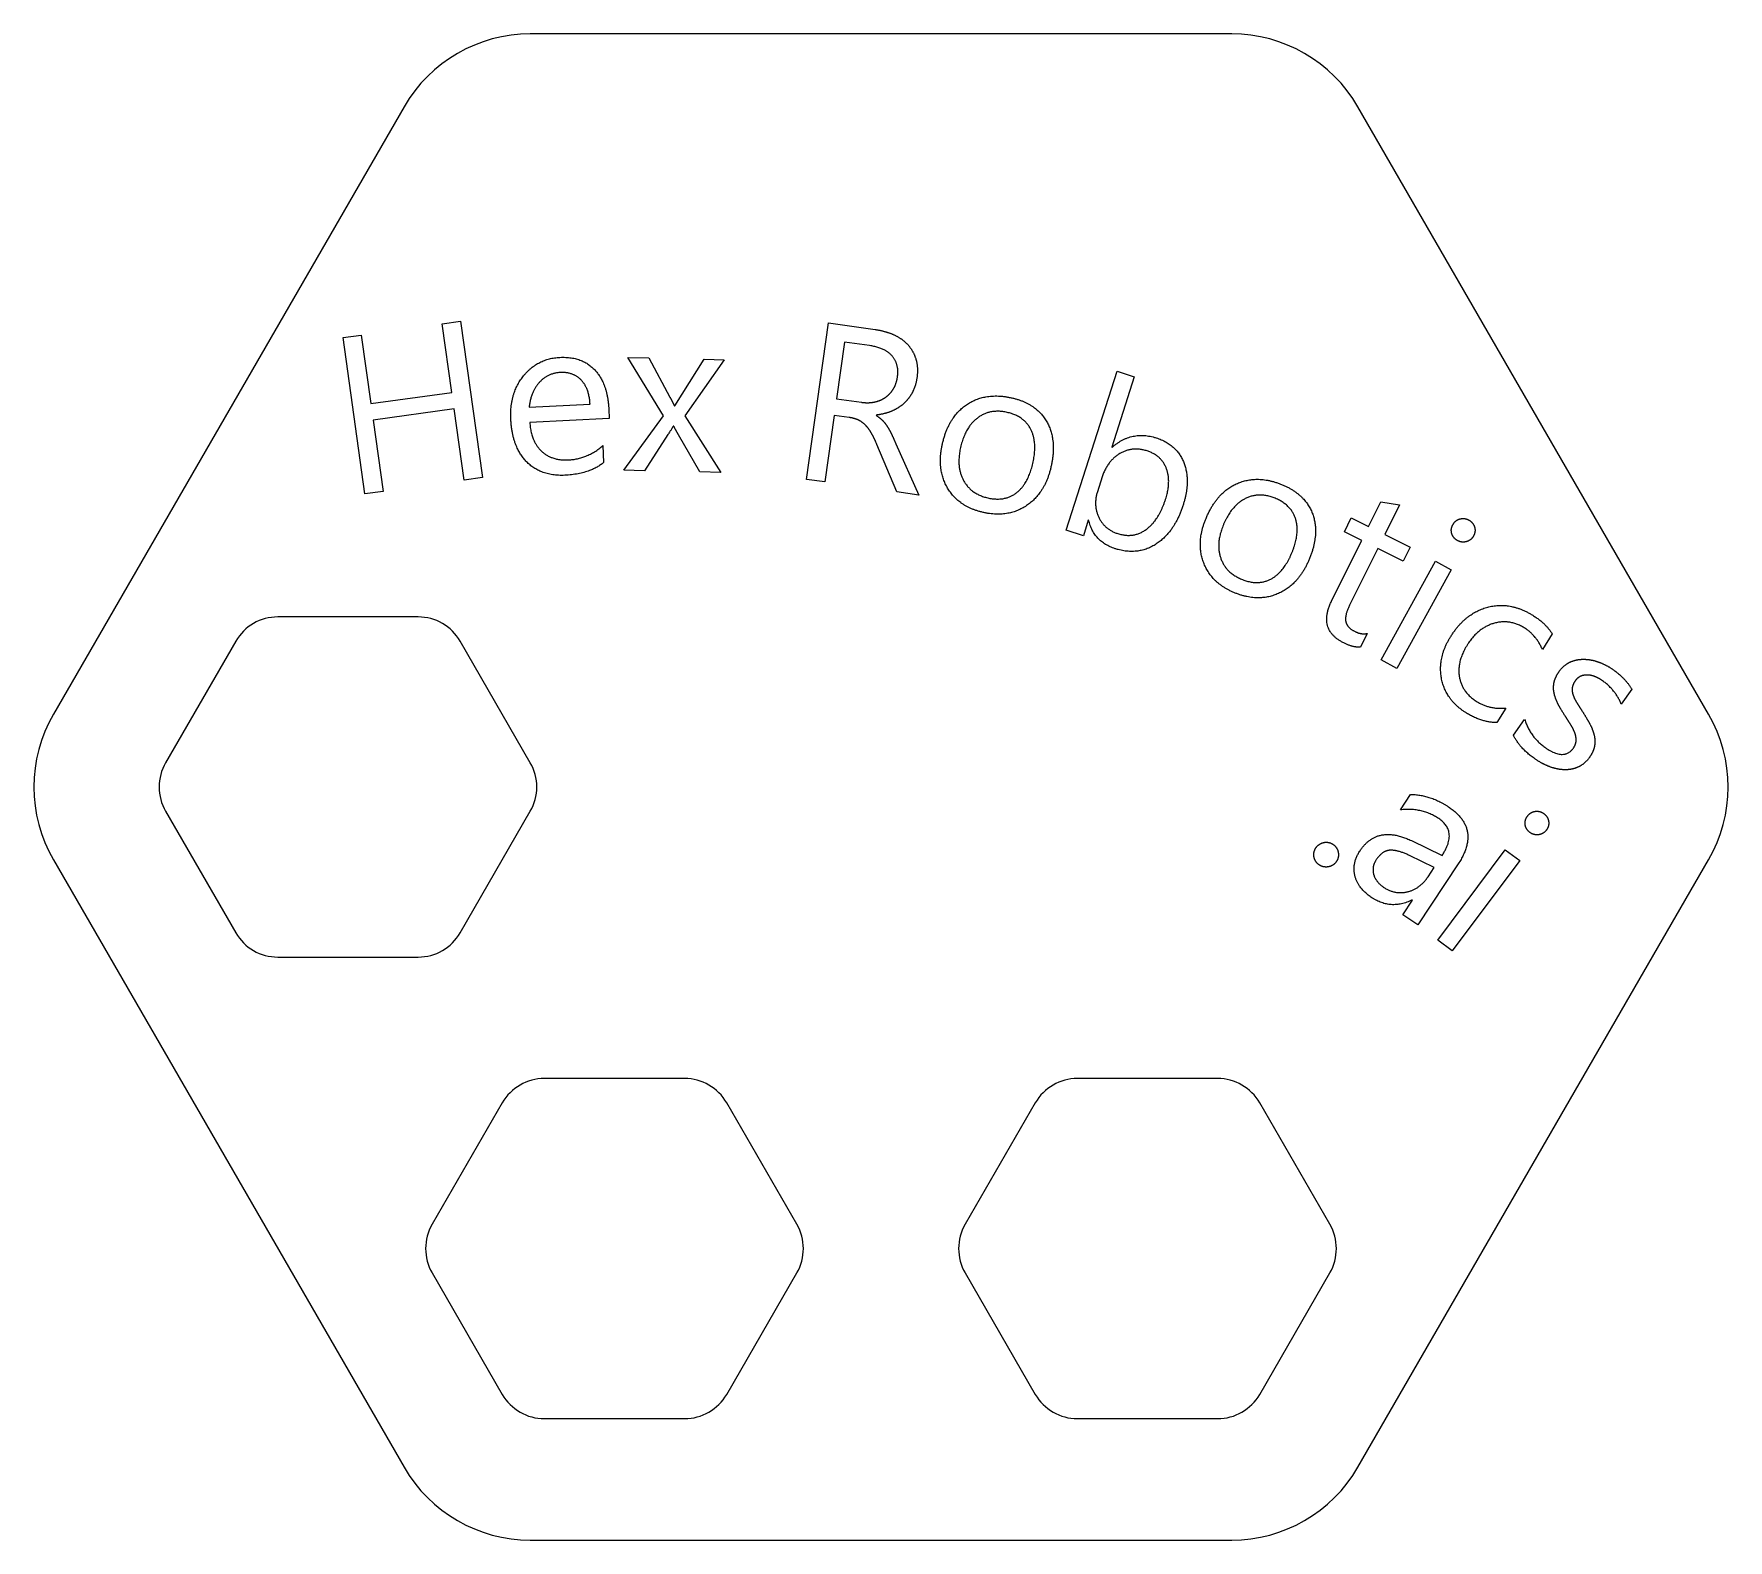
# Model space of a CAD drawing. Header units: millimetres. Extents: x -34.9 to 34.9, y -31 to 31.
import ezdxf

# ---------------------------------------------------------------- set-up
doc = ezdxf.new("R2010")
doc.units = ezdxf.units.MM
doc.layers.get('0').update_dxf_attribs({"linetype": 'CONTINUOUS'})

msp = doc.modelspace()

# ---------------------------------------------------------------- linework, layer by layer
for p, q in [((-18.059, 19.068), (-17.305, 19.173)), ((-17.666, 16.244), (-18.059, 19.068)), ((-17.305, 19.173), (-16.408, 12.735)), ((-3.06, 12.662), (-2.162, 19.1)), ((-2.162, 19.1), (-0.24, 18.831)), ((-22.144, 18.499), (-21.39, 18.604)), ((-21.248, 12.061), (-22.144, 18.499)), ((-21.39, 18.604), (-20.997, 15.781)), ((-1.503, 18.312), (-1.829, 15.978)), ((-0.47, 18.168), (-1.503, 18.312)), ((-8.956, 15.279), (-10.417, 17.678)), ((-10.417, 17.678), (-9.551, 17.659)), ((-9.551, 17.659), (-8.689, 16.053)), ((-8.484, 15.685), (-7.281, 17.608)), ((-6.46, 17.59), (-8.072, 15.277)), ((-7.281, 17.608), (-6.46, 17.59)), ((7.621, 10.568), (9.715, 17.113)), ((10.423, 16.887), (9.495, 13.986)), ((9.715, 17.113), (10.423, 16.887)), ((-20.997, 15.781), (-17.666, 16.244)), ((-17.571, 15.567), (-20.902, 15.103)), ((-17.162, 12.63), (-17.571, 15.567)), ((-14.479, 15.636), (-11.975, 15.759)), ((-11.203, 15.556), (-11.183, 15.166)), ((-8.502, 15.686), (-8.484, 15.685)), ((-1.829, 15.978), (-0.805, 15.835)), ((-20.902, 15.103), (-20.493, 12.166)), ((-11.183, 15.166), (-14.457, 15.006)), ((-10.588, 13.039), (-8.956, 15.279)), ((-8.53, 14.852), (-8.548, 14.853)), ((-8.072, 15.277), (-6.591, 12.95)), ((-1.924, 15.295), (-2.306, 12.557)), ((-1.304, 15.209), (-1.924, 15.295)), ((-0.192, 15.31), (-0.194, 15.292)), ((-11.451, 14.051), (-11.417, 13.353)), ((-8.769, 14.504), (-9.731, 13.02)), ((-7.456, 12.969), (-8.334, 14.494)), ((0.657, 12.143), (-0.169, 14.098)), ((0.617, 14.121), (1.555, 12.018)), ((9.495, 13.986), (9.512, 13.98)), ((-16.408, 12.735), (-17.162, 12.63)), ((-9.731, 13.02), (-10.588, 13.039)), ((-6.591, 12.95), (-7.456, 12.969)), ((-2.306, 12.557), (-3.06, 12.662)), ((9.104, 12.764), (8.906, 12.146)), ((-20.493, 12.166), (-21.248, 12.061)), ((1.555, 12.018), (0.657, 12.143)), ((20.068, 10.718), (20.573, 11.733)), ((20.573, 11.733), (21.346, 11.617)), ((21.346, 11.617), (20.734, 10.387)), ((8.329, 10.342), (7.621, 10.568)), ((8.533, 10.981), (8.329, 10.342)), ((8.551, 10.975), (8.533, 10.981)), ((19.071, 10.506), (19.354, 11.074)), ((19.786, 10.15), (19.071, 10.506)), ((19.354, 11.074), (20.068, 10.718)), ((18.562, 7.691), (19.786, 10.15)), ((20.451, 9.819), (19.286, 7.478)), ((21.498, 9.298), (20.451, 9.819)), ((20.734, 10.387), (21.781, 9.866)), ((21.781, 9.866), (21.498, 9.298)), ((20.582, 5.232), (22.824, 9.296)), ((22.824, 9.296), (23.475, 8.937)), ((23.475, 8.937), (21.233, 4.873)), ((20.015, 6.319), (19.733, 5.751)), ((27.626, 6.307), (27.225, 5.66)), ((21.233, 4.873), (20.582, 5.232)), ((30.901, 4.028), (30.464, 3.415)), ((25.719, 3.25), (25.347, 2.649)), ((26.029, 2.129), (26.493, 2.779)), ((21.377, -0.939), (21.798, -0.305)), ((21.831, -2.208), (23.098, -2.814)), ((22.918, -6.304), (25.696, -2.586)), ((25.696, -2.586), (26.291, -3.03)), ((22.77, -3.309), (21.752, -2.819)), ((23.761, -3.161), (22.093, -5.677)), ((22.515, -3.695), (22.77, -3.309)), ((26.291, -3.03), (23.513, -6.749)), ((21.473, -5.266), (21.874, -4.662)), ((21.874, -4.662), (21.859, -4.652)), ((22.093, -5.677), (21.473, -5.266)), ((23.513, -6.749), (22.918, -6.304))]:
    msp.add_line(p, q)
for points in [[(-34.064, -3), (-19.63, -28, 0.267949), (-14.434, -31), (14.434, -31, 0.267949), (19.63, -28), (34.064, -3, 0.267949), (34.064, 3), (19.63, 28, 0.267949), (14.434, 31), (-14.434, 31, 0.267949), (-19.63, 28), (-34.064, 3, 0.267949)], [(-26.558, 6), (-29.445, 1, 0.267949), (-29.445, -1), (-26.558, -6, 0.267949), (-24.826, -7), (-19.053, -7, 0.267949), (-17.321, -6), (-14.434, -1, 0.267949), (-14.434, 1), (-17.321, 6, 0.267949), (-19.053, 7), (-24.826, 7, 0.267949)], [(-15.588, -13), (-18.475, -18, 0.267949), (-18.475, -20), (-15.588, -25, 0.267949), (-13.856, -26), (-8.083, -26, 0.267949), (-6.351, -25), (-3.464, -20, 0.267949), (-3.464, -18), (-6.351, -13, 0.267949), (-8.083, -12), (-13.856, -12, 0.267949)], [(6.351, -13), (3.464, -18, 0.267949), (3.464, -20), (6.351, -25, 0.267949), (8.083, -26), (13.856, -26, 0.267949), (15.588, -25), (18.475, -20, 0.267949), (18.475, -18), (15.588, -13, 0.267949), (13.856, -12), (8.083, -12, 0.267949)]]:
    msp.add_lwpolyline(points, format="xyb", close=True)
for points in [[(-0.24, 18.831), (0.182, 18.773), (0.524, 18.617)], [(0.457, 17.743), (0.163, 18.079), (-0.47, 18.168)], [(0.524, 18.617), (0.866, 18.462), (1.099, 18.21)], [(1.099, 18.21), (1.331, 17.958), (1.434, 17.616)], [(-14.708, 16.929), (-14.127, 17.641), (-13.217, 17.685)], [(-13.217, 17.685), (-12.307, 17.73), (-11.781, 17.166)], [(0.679, 16.891), (0.751, 17.407), (0.457, 17.743)], [(1.434, 17.616), (1.538, 17.274), (1.478, 16.843)], [(-15.235, 15.136), (-15.288, 16.218), (-14.708, 16.929)], [(-13.2, 17.06), (-13.726, 17.034), (-14.074, 16.64)], [(-12.334, 16.744), (-12.657, 17.087), (-13.2, 17.06)], [(-11.975, 15.759), (-12.011, 16.401), (-12.334, 16.744)], [(-11.781, 17.166), (-11.254, 16.602), (-11.203, 15.556)], [(0.508, 16.386), (0.639, 16.603), (0.679, 16.891)], [(1.478, 16.843), (1.431, 16.507), (1.29, 16.24)], [(-14.074, 16.64), (-14.422, 16.247), (-14.479, 15.636)], [(-8.689, 16.053), (-8.593, 15.874), (-8.502, 15.686)], [(0.179, 16.034), (0.377, 16.169), (0.508, 16.386)], [(1.29, 16.24), (1.15, 15.974), (0.933, 15.78)], [(3.557, 15.76), (4.326, 16.259), (5.387, 16.017)], [(-0.805, 15.835), (-0.522, 15.795), (-0.27, 15.847)], [(-0.27, 15.847), (-0.018, 15.899), (0.179, 16.034)], [(0.432, 15.468), (0.148, 15.349), (-0.192, 15.31)], [(0.933, 15.78), (0.716, 15.586), (0.432, 15.468)], [(2.527, 14.122), (2.787, 15.262), (3.557, 15.76)], [(5.194, 15.419), (4.496, 15.578), (3.981, 15.196)], [(6.17, 14.713), (5.897, 15.258), (5.194, 15.419)], [(5.387, 16.017), (6.399, 15.786), (6.824, 15.033)], [(-14.586, 13.386), (-15.178, 13.99), (-15.235, 15.136)], [(-14.457, 15.006), (-14.401, 14.233), (-13.982, 13.831)], [(-8.548, 14.853), (-8.572, 14.812), (-8.769, 14.504)], [(-8.334, 14.494), (-8.417, 14.637), (-8.53, 14.852)], [(-0.932, 15.104), (-1.093, 15.179), (-1.304, 15.209)], [(-0.641, 14.896), (-0.771, 15.029), (-0.932, 15.104)], [(-0.396, 14.567), (-0.511, 14.764), (-0.641, 14.896)], [(-0.194, 15.292), (-0.043, 15.197), (0.063, 15.089)], [(0.063, 15.089), (0.17, 14.98), (0.26, 14.839)], [(0.26, 14.839), (0.35, 14.699), (0.433, 14.525)], [(3.981, 15.196), (3.466, 14.814), (3.275, 13.979)], [(6.249, 13.318), (6.443, 14.167), (6.17, 14.713)], [(6.824, 15.033), (7.25, 14.28), (6.997, 13.175)], [(-12.865, 13.464), (-12.082, 13.502), (-11.451, 14.051)], [(-0.169, 14.098), (-0.282, 14.37), (-0.396, 14.567)], [(0.433, 14.525), (0.516, 14.35), (0.617, 14.121)], [(2.742, 12.304), (2.288, 13.075), (2.527, 14.122)], [(3.275, 13.979), (3.092, 13.175), (3.397, 12.617)], [(9.512, 13.98), (10.316, 14.694), (11.322, 14.372)], [(11.322, 14.372), (12.172, 14.1), (12.464, 13.352)], [(-13.011, 12.831), (-13.994, 12.782), (-14.586, 13.386)], [(-13.982, 13.831), (-13.563, 13.43), (-12.865, 13.464)], [(-11.417, 13.353), (-12.006, 12.88), (-13.011, 12.831)], [(5.575, 12.11), (6.057, 12.479), (6.249, 13.318)], [(9.824, 13.721), (9.311, 13.411), (9.104, 12.764)], [(10.954, 13.833), (10.337, 14.03), (9.824, 13.721)], [(11.744, 13.118), (11.537, 13.646), (10.954, 13.833)], [(12.464, 13.352), (12.755, 12.604), (12.436, 11.607)], [(3.397, 12.617), (3.702, 12.059), (4.391, 11.901)], [(6.997, 13.175), (6.75, 12.093), (5.989, 11.581)], [(11.715, 11.852), (11.951, 12.59), (11.744, 13.118)], [(14.671, 12.498), (15.514, 12.859), (16.518, 12.441)], [(4.199, 11.304), (3.196, 11.533), (2.742, 12.304)], [(4.391, 11.901), (5.094, 11.741), (5.575, 12.11)], [(8.906, 12.146), (8.731, 11.598), (8.965, 11.102)], [(13.378, 11.058), (13.828, 12.137), (14.671, 12.498)], [(14.994, 11.87), (14.421, 11.581), (14.092, 10.79)], [(16.227, 11.884), (15.566, 12.16), (14.994, 11.87)], [(17.069, 11.023), (16.892, 11.607), (16.227, 11.884)], [(16.518, 12.441), (17.476, 12.041), (17.768, 11.227)], [(5.989, 11.581), (5.228, 11.069), (4.199, 11.304)], [(10.912, 10.6), (11.435, 10.976), (11.715, 11.852)], [(12.436, 11.607), (12.081, 10.498), (11.328, 10.003)], [(17.768, 11.227), (18.06, 10.413), (17.624, 9.367)], [(9.638, 9.809), (8.762, 10.089), (8.551, 10.975)], [(8.965, 11.102), (9.199, 10.606), (9.747, 10.431)], [(9.747, 10.431), (10.39, 10.225), (10.912, 10.6)], [(13.282, 9.23), (12.965, 10.066), (13.378, 11.058)], [(14.092, 10.79), (13.774, 10.029), (13.981, 9.427)], [(16.91, 9.635), (17.245, 10.439), (17.069, 11.023)], [(23.495, 10.427), (23.437, 10.614), (23.538, 10.797)], [(23.538, 10.797), (23.639, 10.98), (23.828, 11.033)], [(23.828, 11.033), (24.018, 11.086), (24.193, 10.99)], [(24.193, 10.99), (24.371, 10.891), (24.43, 10.701)], [(24.43, 10.701), (24.488, 10.511), (24.387, 10.329)], [(11.328, 10.003), (10.575, 9.509), (9.638, 9.809)], [(23.727, 10.144), (23.552, 10.241), (23.495, 10.427)], [(24.098, 10.1), (23.905, 10.046), (23.727, 10.144)], [(24.387, 10.329), (24.291, 10.154), (24.098, 10.1)], [(14.549, 7.997), (13.599, 8.393), (13.282, 9.23)], [(13.981, 9.427), (14.187, 8.826), (14.839, 8.554)], [(16.042, 8.558), (16.579, 8.84), (16.91, 9.635)], [(17.624, 9.367), (17.197, 8.342), (16.36, 7.967)], [(14.839, 8.554), (15.505, 8.276), (16.042, 8.558)], [(16.36, 7.967), (15.523, 7.591), (14.549, 7.997)], [(19.047, 5.93), (17.956, 6.474), (18.562, 7.691)], [(19.286, 7.478), (19.078, 7.06), (19.131, 6.81)], [(23.442, 6.182), (24.046, 7.157), (24.971, 7.402)], [(24.971, 7.402), (25.896, 7.646), (26.829, 7.068)], [(26.829, 7.068), (27.349, 6.746), (27.626, 6.307)], [(19.131, 6.81), (19.184, 6.561), (19.513, 6.398)], [(19.513, 6.398), (19.764, 6.272), (20.015, 6.319)], [(25.215, 6.733), (24.559, 6.54), (24.122, 5.835)], [(26.476, 6.551), (25.871, 6.926), (25.215, 6.733)], [(27.225, 5.66), (26.977, 6.241), (26.476, 6.551)], [(19.733, 5.751), (19.433, 5.739), (19.047, 5.93)], [(23.077, 4.437), (22.899, 5.308), (23.442, 6.182)], [(24.122, 5.835), (23.692, 5.141), (23.808, 4.515)], [(27.918, 4.763), (28.108, 5.029), (28.376, 5.147)], [(28.376, 5.147), (28.643, 5.265), (28.945, 5.258)], [(28.945, 5.258), (29.247, 5.252), (29.557, 5.137)], [(29.557, 5.137), (29.867, 5.021), (30.144, 4.824)], [(24.098, 3.044), (23.255, 3.567), (23.077, 4.437)], [(23.808, 4.515), (23.923, 3.888), (24.536, 3.509)], [(27.697, 3.91), (27.661, 4.128), (27.712, 4.337)], [(27.712, 4.337), (27.763, 4.545), (27.918, 4.763)], [(28.575, 4.372), (28.47, 4.225), (28.452, 4.087)], [(28.783, 4.55), (28.659, 4.491), (28.575, 4.372)], [(29.054, 4.61), (28.906, 4.61), (28.783, 4.55)], [(29.366, 4.552), (29.201, 4.611), (29.054, 4.61)], [(29.7, 4.372), (29.53, 4.493), (29.366, 4.552)], [(30.464, 3.415), (30.242, 3.986), (29.7, 4.372)], [(30.144, 4.824), (30.635, 4.474), (30.901, 4.028)], [(24.536, 3.509), (25.052, 3.189), (25.719, 3.25)], [(27.851, 3.455), (27.734, 3.692), (27.697, 3.91)], [(28.452, 4.087), (28.435, 3.949), (28.483, 3.798)], [(28.483, 3.798), (28.531, 3.647), (28.634, 3.479)], [(25.347, 2.649), (24.722, 2.657), (24.098, 3.044)], [(28.149, 2.939), (27.969, 3.218), (27.851, 3.455)], [(28.391, 2.564), (28.28, 2.74), (28.149, 2.939)], [(28.634, 3.479), (28.737, 3.311), (28.872, 3.103)], [(28.872, 3.103), (29.055, 2.828), (29.182, 2.584)], [(26.88, 1.183), (26.297, 1.599), (26.029, 2.129)], [(26.493, 2.779), (26.727, 2.061), (27.321, 1.637)], [(28.56, 2.223), (28.502, 2.387), (28.391, 2.564)], [(28.612, 1.905), (28.618, 2.059), (28.56, 2.223)], [(29.182, 2.584), (29.309, 2.341), (29.358, 2.113)], [(29.358, 2.113), (29.408, 1.886), (29.365, 1.666)], [(27.321, 1.637), (28.118, 1.069), (28.497, 1.6)], [(28.497, 1.6), (28.605, 1.752), (28.612, 1.905)], [(29.365, 1.666), (29.322, 1.446), (29.159, 1.217)], [(27.492, 0.847), (27.176, 0.972), (26.88, 1.183)], [(28.113, 0.71), (27.809, 0.721), (27.492, 0.847)], [(28.688, 0.818), (28.417, 0.7), (28.113, 0.71)], [(29.159, 1.217), (28.959, 0.937), (28.688, 0.818)], [(21.798, -0.305), (22.609, -0.32), (23.353, -0.813)], [(22.955, -1.3), (22.256, -0.836), (21.377, -0.939)], [(23.098, -2.814), (23.752, -1.828), (22.955, -1.3)], [(23.353, -0.813), (24.717, -1.718), (23.761, -3.161)], [(26.515, -1.557), (26.484, -1.364), (26.609, -1.197)], [(26.609, -1.197), (26.733, -1.03), (26.929, -1.003)], [(26.929, -1.003), (27.124, -0.976), (27.284, -1.096)], [(27.284, -1.096), (27.447, -1.218), (27.479, -1.414)], [(19.717, -2.623), (20.436, -1.539), (21.831, -2.208)], [(26.706, -1.869), (26.546, -1.75), (26.515, -1.557)], [(27.068, -1.964), (26.869, -1.991), (26.706, -1.869)], [(27.386, -1.777), (27.266, -1.937), (27.068, -1.964)], [(27.479, -1.414), (27.51, -1.61), (27.386, -1.777)], [(17.83, -2.913), (17.779, -2.709), (17.884, -2.529)], [(17.884, -2.529), (17.99, -2.35), (18.194, -2.293)], [(18.194, -2.293), (18.398, -2.237), (18.578, -2.343)], [(18.578, -2.343), (18.761, -2.45), (18.813, -2.657)], [(18.813, -2.657), (18.865, -2.864), (18.76, -3.044)], [(19.506, -3.652), (19.382, -3.13), (19.717, -2.623)], [(20.961, -2.602), (20.64, -2.61), (20.382, -2.999)], [(21.752, -2.819), (21.281, -2.594), (20.961, -2.602)], [(18.061, -3.222), (17.881, -3.116), (17.83, -2.913)], [(18.45, -3.277), (18.245, -3.33), (18.061, -3.222)], [(18.76, -3.044), (18.654, -3.223), (18.45, -3.277)], [(20.382, -2.999), (20.194, -3.282), (20.277, -3.596)], [(20.208, -4.558), (19.63, -4.175), (19.506, -3.652)], [(20.277, -3.596), (20.361, -3.909), (20.697, -4.132)], [(20.697, -4.132), (21.158, -4.437), (21.672, -4.313)], [(21.672, -4.313), (22.187, -4.19), (22.515, -3.695)], [(21.859, -4.652), (20.994, -5.079), (20.208, -4.558)]]:
    msp.add_open_spline(points, degree=2)

doc.saveas('drawing.dxf')
